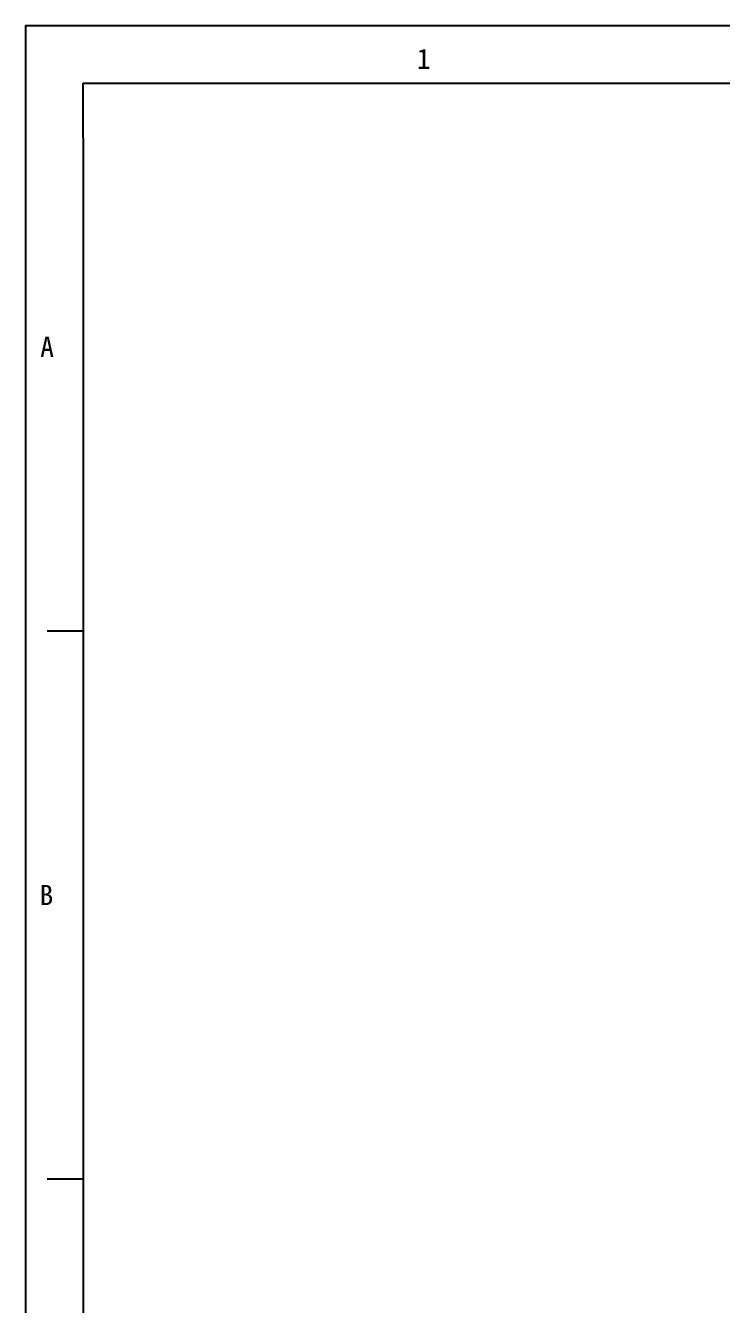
# Model space of a CAD drawing. Header units: inches. Extents: x 228 to 459, y 170 to 330.
# Drawn here: x 227.9 to 267.1, y 258.1 to 329.9 of the extents above; entities that cross this region are included whole.
import ezdxf

# ---------------------------------------------------------------- set-up
doc = ezdxf.new("R2010")
doc.units = ezdxf.units.IN
doc.header["$MEASUREMENT"] = 0
doc.styles.add('宋体', font='SimSun.ttf')

msp = doc.modelspace()

# ---------------------------------------------------------------- linework, layer by layer
at = {"color": 7, "linetype": 'Continuous'}
for q in [(227.938, 169.638), (458.649, 329.921)]:
    msp.add_line((227.938, 329.921), q, dxfattribs=at)
at = {"linetype": 'Continuous'}
for p, q in [((231.176, 323.621), (231.176, 326.683)), ((231.176, 326.683), (455.411, 326.683)), ((231.176, 323.621), (231.176, 169.813)), ((231.176, 295.922), (229.152, 295.922)), ((231.176, 265.16), (229.152, 265.16))]:
    msp.add_line(p, q, dxfattribs=at)

# ---------------------------------------------------------------- texts
at = {"color": 4, "linetype": 'Continuous', "style": '宋体'}
for s, p in [('1', (249.898, 327.493)), ('A', (228.76, 311.319)), ('B', (228.721, 280.547))]:
    msp.add_text(s, height=1.133, dxfattribs=at).set_placement(p)

doc.saveas('drawing.dxf')
